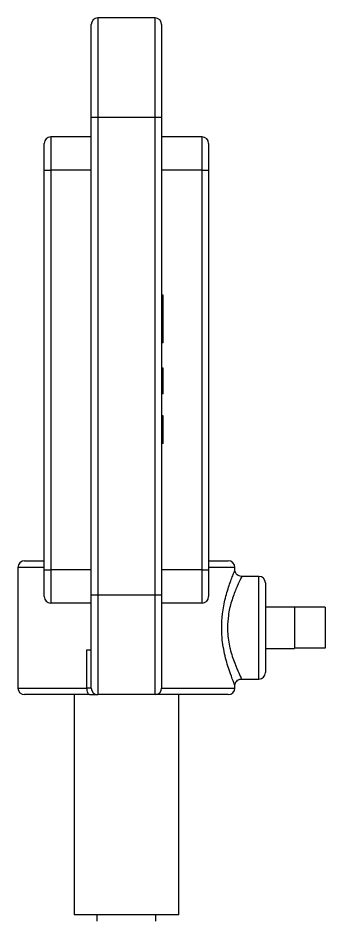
# Model space of a CAD drawing. Extents: x 9.3 to 87.2, y 0.6 to 68.8.
# Drawn here: x 80 to 82.32, y 34.61 to 41.4 of the extents above; entities that cross this region are included whole.
import ezdxf

# ---------------------------------------------------------------- set-up
doc = ezdxf.new("R2010")
doc.units = 0
doc.header["$MEASUREMENT"] = 0
doc.layers.add('OBJECT', color=7, linetype='CONTINUOUS')

msp = doc.modelspace()

# ---------------------------------------------------------------- linework, layer by layer
at = {"layer": 'OBJECT'}
for p, q in [((80.6049, 41.3952), (80.6049, 40.6452)), ((81.0369, 41.3952), (80.6049, 41.3952)), ((81.0369, 40.6452), (81.0369, 41.3952)), ((80.5549, 40.6452), (80.5549, 41.3452)), ((81.0869, 41.3452), (81.0869, 40.6452)), ((80.6049, 40.6452), (80.5549, 40.6452)), ((80.5549, 37.0402), (80.5549, 40.6452)), ((81.0369, 40.6452), (80.6049, 40.6452)), ((80.6049, 40.6452), (80.6049, 37.0402)), ((81.0869, 40.6452), (81.0369, 40.6452)), ((81.0369, 37.0402), (81.0369, 40.6452)), ((81.0869, 40.6452), (81.0869, 37.0402)), ((80.2499, 40.4982), (80.2499, 40.2482)), ((80.5549, 40.4982), (80.2499, 40.4982)), ((81.3919, 40.4982), (81.0869, 40.4982)), ((81.3919, 40.2482), (81.3919, 40.4982)), ((80.1999, 40.2482), (80.1999, 40.4482)), ((81.4419, 40.4482), (81.4419, 40.2482)), ((80.1999, 40.2482), (80.2499, 40.2482)), ((80.1999, 37.2312), (80.1999, 40.2482)), ((80.2499, 40.2482), (80.2499, 37.2312)), ((80.5549, 40.2482), (80.2499, 40.2482)), ((81.3919, 40.2482), (81.0869, 40.2482)), ((81.3919, 40.2482), (81.4419, 40.2482)), ((81.3919, 37.2312), (81.3919, 40.2482)), ((81.4419, 40.2482), (81.4419, 37.2312)), ((81.0989, 39.3042), (81.0869, 39.3042)), ((81.0989, 39.1427), (81.0869, 39.1427)), ((81.0989, 38.9437), (81.0869, 38.9437)), ((81.0989, 38.7539), (81.0869, 38.7539)), ((81.0989, 38.5594), (81.0989, 38.7539)), ((81.0989, 38.5594), (81.0869, 38.5594)), ((81.0989, 38.3934), (81.0869, 38.3934)), ((81.0989, 38.1847), (81.0989, 38.3934)), ((81.0989, 38.1847), (81.0869, 38.1847)), ((80.0519, 37.3002), (80.1999, 37.3002)), ((81.4419, 37.3002), (81.5899, 37.3002)), ((80.0019, 37.2502), (80.0019, 36.3402)), ((80.1999, 37.2502), (80.0019, 37.2502)), ((80.1999, 37.2312), (80.2499, 37.2312)), ((80.1999, 37.0312), (80.1999, 37.2312)), ((80.2499, 37.2312), (80.2499, 36.9812)), ((80.5549, 37.2312), (80.2499, 37.2312)), ((81.3919, 37.2312), (81.0869, 37.2312)), ((81.3919, 37.2312), (81.4419, 37.2312)), ((81.3919, 36.9812), (81.3919, 37.2312)), ((81.6399, 37.2502), (81.4419, 37.2502)), ((81.4419, 37.2312), (81.4419, 37.0312)), ((81.6399, 37.2314), (81.6399, 37.2502)), ((81.8209, 37.1827), (81.6887, 37.1827)), ((81.8209, 36.4077), (81.8209, 37.1827)), ((81.8709, 37.1327), (81.8709, 36.4577)), ((80.6049, 37.0402), (80.5549, 37.0402)), ((80.5549, 36.3402), (80.5549, 37.0402)), ((81.0369, 37.0402), (80.6049, 37.0402)), ((80.6049, 37.0402), (80.6049, 36.2902)), ((81.0869, 37.0402), (81.0369, 37.0402)), ((81.0369, 36.2902), (81.0369, 37.0402)), ((81.0869, 37.0402), (81.0869, 36.3402)), ((80.5549, 36.9812), (80.2499, 36.9812)), ((81.3919, 36.9812), (81.0869, 36.9812)), ((82.0909, 36.9512), (81.8709, 36.9512)), ((82.0909, 36.9512), (82.0909, 36.9492)), ((82.0909, 36.9492), (82.0909, 36.8201)), ((82.3209, 36.9492), (82.0909, 36.9492)), ((82.3209, 36.9492), (82.3209, 36.6412)), ((82.0909, 36.8201), (82.0909, 36.7703)), ((82.0909, 36.7703), (82.0909, 36.6412)), ((80.5231, 36.3402), (80.5231, 36.6282)), ((80.5231, 36.6282), (80.5549, 36.6282)), ((81.8709, 36.6392), (82.0909, 36.6392)), ((82.0909, 36.6412), (82.0909, 36.6392)), ((82.3209, 36.6412), (82.0909, 36.6412)), ((81.6869, 36.4077), (81.8209, 36.4077)), ((80.0019, 36.3402), (80.5231, 36.3402)), ((80.5549, 36.3402), (80.5231, 36.3402)), ((81.0869, 36.3402), (81.6399, 36.3402)), ((81.6399, 36.3402), (81.6399, 36.3638)), ((80.5413, 36.2902), (80.0519, 36.2902)), ((80.4259, 36.2902), (80.4259, 34.6302)), ((80.5413, 36.2902), (80.6049, 36.2902)), ((81.0369, 36.2902), (80.6049, 36.2902)), ((81.5899, 36.2902), (81.0369, 36.2902)), ((81.2159, 34.6302), (81.2159, 36.2902)), ((81.2159, 34.6302), (80.4259, 34.6302)), ((80.5984, 34.6302), (80.5984, 34.5802)), ((81.0434, 34.5802), (81.0434, 34.6302))]:
    msp.add_line(p, q, dxfattribs=at)
at = {"layer": 'OBJECT', "flags": 128}
msp.add_lwpolyline([(80.5413, 36.2902), (80.5377, 36.2911), (80.5343, 36.294), (80.5312, 36.2986), (80.5284, 36.3048), (80.5261, 36.3124), (80.5245, 36.3211), (80.5234, 36.3304), (80.5231, 36.3402)], dxfattribs=at)
at = {"layer": 'OBJECT'}
for centre, start, end in [((80.6049, 41.3452), 90, 180), ((81.0369, 41.3452), 0, 90), ((80.2499, 40.4482), 90, 180), ((81.3919, 40.4482), 0, 90), ((80.0519, 37.2502), 90, 180), ((81.5899, 37.2502), 0, 90), ((81.8209, 37.1327), 0, 90), ((80.2499, 37.0312), 180, 270), ((81.3919, 37.0312), 270, 0), ((81.8209, 36.4577), 270, 0), ((80.0519, 36.3402), 180, 270), ((80.6049, 36.3402), 180, 270), ((81.0369, 36.3402), 270, 0), ((81.5899, 36.3402), 270, 0)]:
    msp.add_arc(centre, 0.05, start, end, dxfattribs=at)
for points, knots in [([(81.0989, 39.1427), (81.0989, 39.1601), (81.0989, 39.1947), (81.0989, 39.2542), (81.0989, 39.2853), (81.0989, 39.3042)], [0, 0, 0, 0, 0.2808447, 0.5614433, 1, 1, 1, 1]), ([(81.0989, 38.9437), (81.0989, 38.947), (81.0989, 38.9538), (81.0989, 39.0085), (81.0989, 39.0744), (81.0989, 39.12), (81.0989, 39.1427)], [0, 0, 0, 0, 0.279512, 0.55908, 0.779374, 1, 1, 1, 1]), ([(81.5403, 36.7952), (81.5416, 36.8301), (81.5445, 36.9081), (81.5682, 37.024), (81.5959, 37.1127), (81.6173, 37.1708), (81.6302, 37.2041), (81.6385, 37.2257), (81.6392, 37.2296), (81.6396, 37.2314)], [0, 0, 0, 0, 0.159591, 0.357039, 0.570123, 0.682326, 0.798189, 0.903652, 1, 1, 1, 1]), ([(81.689, 37.1828), (81.6833, 37.1834), (81.6714, 37.1846), (81.6564, 37.1941), (81.6462, 37.2066), (81.6413, 37.2189), (81.6399, 37.2276), (81.64, 37.2309), (81.64, 37.2315)], [0, 0, 0, 0, 0.218894, 0.451011, 0.655868, 0.824834, 0.967984, 1, 1, 1, 1]), ([(81.6888, 37.1812), (81.6891, 37.1816), (81.6941, 37.188), (81.6807, 37.1599), (81.6504, 37.0949), (81.614, 36.9987), (81.5887, 36.8959), (81.5856, 36.8262), (81.5842, 36.7952)], [0, 0, 0, 0, 0.018003, 0.230875, 0.4549, 0.661771, 0.849852, 1, 1, 1, 1]), ([(81.6373, 36.3638), (81.6378, 36.3637), (81.6396, 36.3633), (81.6214, 36.408), (81.5908, 36.4909), (81.5622, 36.5913), (81.5463, 36.6861), (81.5409, 36.7475), (81.5404, 36.7843), (81.5403, 36.7952)], [0, 0, 0, 0, 0.09188, 0.283294, 0.487629, 0.715471, 0.830933, 0.950195, 1, 1, 1, 1]), ([(81.5842, 36.7952), (81.5844, 36.7856), (81.5851, 36.7322), (81.5939, 36.6777), (81.6135, 36.5969), (81.6381, 36.5249), (81.6706, 36.4516), (81.6903, 36.411), (81.6879, 36.412), (81.6869, 36.4124)], [0, 0, 0, 0, 0.046716, 0.25957, 0.267483, 0.487001, 0.687354, 0.876955, 1, 1, 1, 1]), ([(81.6402, 36.3635), (81.6403, 36.364), (81.6404, 36.3684), (81.6439, 36.3795), (81.6531, 36.3934), (81.668, 36.4038), (81.6804, 36.4081), (81.6865, 36.4076), (81.6866, 36.4076)], [0, 0, 0, 0, 0.026568, 0.236946, 0.477712, 0.735174, 0.998621, 1, 1, 1, 1])]:
    msp.add_open_spline(points, degree=3, knots=knots, dxfattribs=at)

doc.saveas('drawing.dxf')
